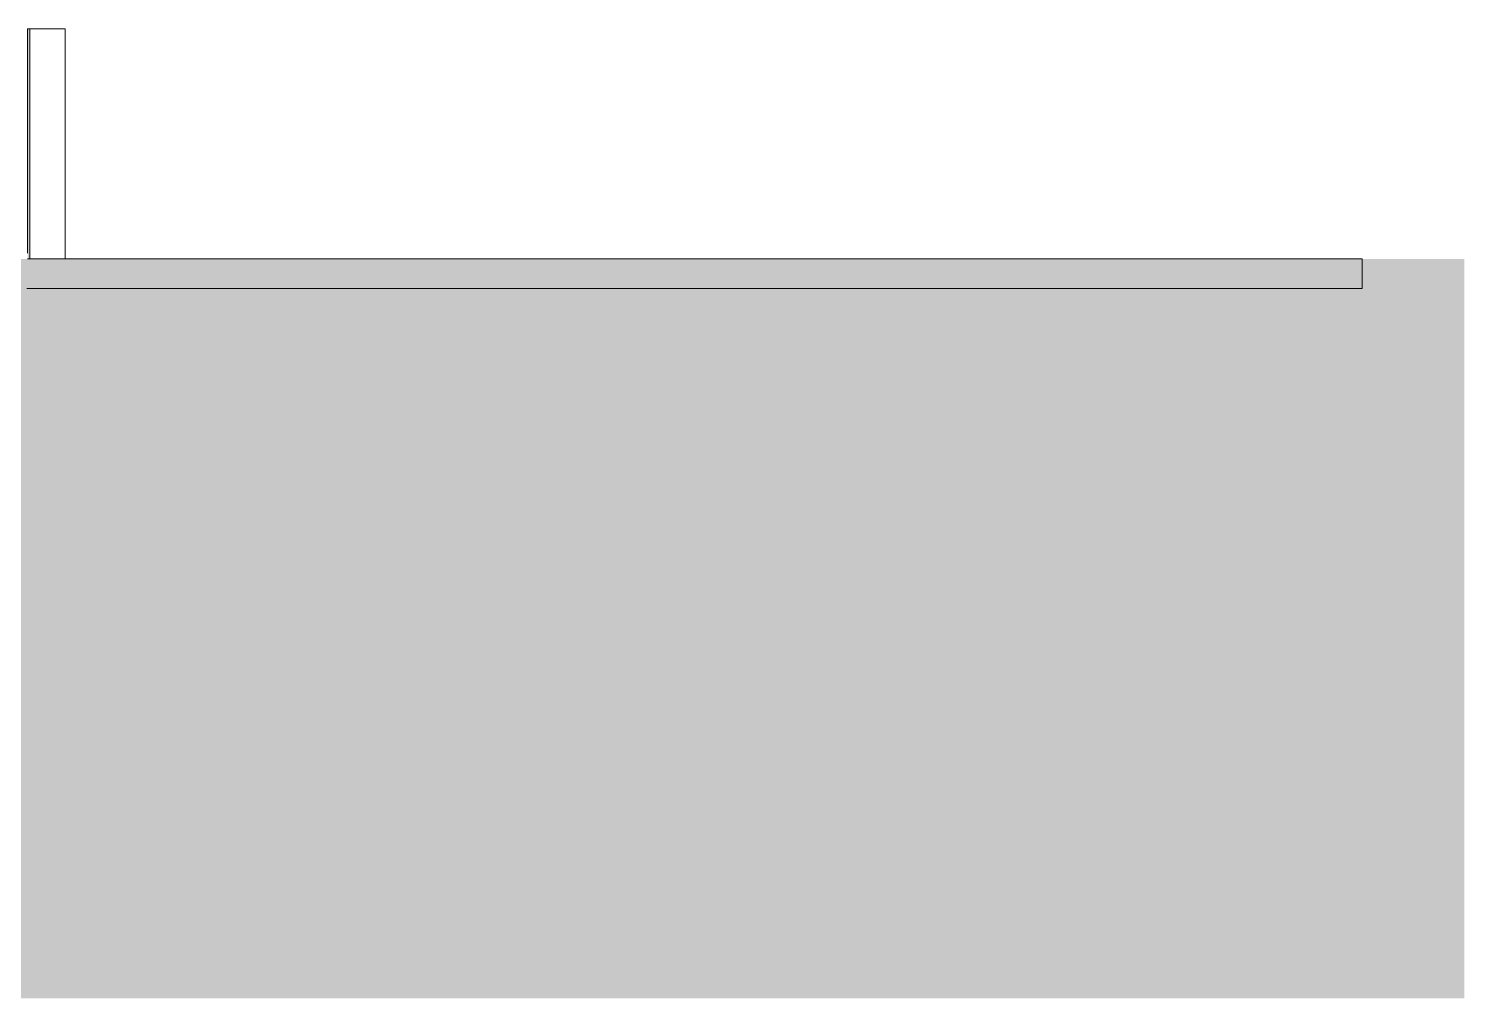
# Model space of a CAD drawing. Header units: millimetres. Extents: x 365175 to 2667127, y -330297 to -162108.
# Drawn here: x 2403601 to 2415765, y -330297 to -322084 of the extents above; entities that cross this region are included whole.
import ezdxf

# ---------------------------------------------------------------- set-up
doc = ezdxf.new("R2010")
doc.units = ezdxf.units.MM
doc.header["$MEASUREMENT"] = 0
doc.layers.add('TopoAlt', color=7, linetype='Continuous')

# ---------------------------------------------------------------- blocks, each defined once
blk = doc.blocks.new('Élément de coupe_1403_4', base_point=(2775448, -323934))
at = {"layer": 'TopoAlt', "linetype": 'Continuous', "lineweight": 0, "true_color": 0x000000}
blk.add_hatch(color=18, dxfattribs=at).paths.add_polyline_path([(2403592, -323334), (2403592, -323334), (2403592, -324034), (2403612, -324034), (2403612, -322084), (2403592, -322084)])
blk.add_hatch(color=18, dxfattribs=at).paths.add_polyline_path([(2403592, -323334), (2403592, -323334), (2403592, -324034), (2403612, -324034), (2403612, -322084), (2403592, -322084)])
at = {"layer": 'TopoAlt', "color": 190, "linetype": 'Continuous', "lineweight": 5, "true_color": 0x8002ff}
for p, q in [((2403592, -322084), (2403592, -323334)), ((2403612, -322084), (2403592, -322084)), ((2403592, -323334), (2403592, -323984)), ((2403612, -324034), (2403592, -324034))]:
    blk.add_line(p, q, dxfattribs=at)
at = {"layer": 'TopoAlt', "color": 211, "linetype": 'Continuous', "lineweight": 5, "true_color": 0xfe55ff}
for p, q in [((2403912, -322084), (2403612, -322084)), ((2403612, -322084), (2403612, -324034)), ((2403912, -322084), (2403912, -324034)), ((2403912, -324034), (2403612, -324034))]:
    blk.add_line(p, q, dxfattribs=at)
blk = doc.blocks.new('Élément de coupe_1488_4', base_point=(2775448, -323934))
at = {"linetype": 'Continuous', "lineweight": 0, "true_color": 0x000000}
for points in [[(2403634, -324034), (2403601, -324034), (2403601, -324284), (2403634, -324284)], [(2403677, -324034), (2403634, -324034), (2403634, -324284), (2403677, -324284)], [(2403729, -324034), (2403677, -324034), (2403677, -324284), (2403729, -324284)], [(2403791, -324034), (2403729, -324034), (2403729, -324284), (2403791, -324284)], [(2403863, -324034), (2403791, -324034), (2403791, -324284), (2403863, -324284)], [(2403944, -324034), (2403863, -324034), (2403863, -324284), (2403944, -324284)], [(2404034, -324034), (2403944, -324034), (2403944, -324284), (2404034, -324284)], [(2404133, -324034), (2404034, -324034), (2404034, -324284), (2404133, -324284)], [(2404241, -324034), (2404133, -324034), (2404133, -324284), (2404241, -324284)], [(2404357, -324034), (2404241, -324034), (2404241, -324284), (2404357, -324284)], [(2404481, -324034), (2404357, -324034), (2404357, -324284), (2404481, -324284)], [(2404481, -324034), (2404481, -324284), (2404613, -324284), (2404613, -324034)], [(2404613, -324034), (2404613, -324284), (2404753, -324284), (2404753, -324034)], [(2404753, -324034), (2404753, -324284), (2404900, -324284), (2404900, -324034)], [(2404900, -324034), (2404900, -324284), (2405053, -324284), (2405053, -324034)], [(2405053, -324034), (2405053, -324284), (2405213, -324284), (2405213, -324034)], [(2405213, -324034), (2405213, -324284), (2405378, -324284), (2405378, -324034)], [(2405378, -324034), (2405378, -324284), (2405549, -324284), (2405549, -324034)], [(2405549, -324034), (2405549, -324284), (2405726, -324284), (2405726, -324034)], [(2405726, -324034), (2405726, -324284), (2405906, -324284), (2405906, -324034)], [(2405906, -324034), (2405906, -324284), (2406092, -324284), (2406092, -324034)], [(2406092, -324034), (2406092, -324284), (2406280, -324284), (2406280, -324034)], [(2406280, -324034), (2406280, -324284), (2406472, -324284), (2406472, -324034)], [(2406472, -324034), (2406472, -324284), (2406667, -324284), (2406667, -324034)], [(2406667, -324034), (2406667, -324284), (2406864, -324284), (2406864, -324034)], [(2406864, -324034), (2406864, -324284), (2407063, -324284), (2407063, -324034)], [(2407063, -324034), (2407063, -324284), (2407263, -324284), (2407263, -324034)], [(2407263, -324034), (2407263, -324284), (2407464, -324284), (2407464, -324034)], [(2407464, -324034), (2407464, -324284), (2407564, -324284), (2407564, -324034)], [(2407564, -324034), (2407564, -324284), (2414900, -324284), (2414900, -324034)]]:
    blk.add_hatch(color=18, dxfattribs=at).paths.add_polyline_path(points)
at = {"color": 9, "linetype": 'Continuous', "lineweight": 5}
for p, q in [((2403912, -324034), (2403944, -324034)), ((2403944, -324034), (2404034, -324034)), ((2404034, -324034), (2404133, -324034)), ((2404133, -324034), (2404241, -324034)), ((2404241, -324034), (2404357, -324034)), ((2404357, -324034), (2404481, -324034)), ((2404481, -324034), (2404613, -324034)), ((2404613, -324034), (2404753, -324034)), ((2404753, -324034), (2404900, -324034)), ((2404900, -324034), (2405053, -324034)), ((2405053, -324034), (2405213, -324034)), ((2405213, -324034), (2405378, -324034)), ((2405378, -324034), (2405549, -324034)), ((2405549, -324034), (2405726, -324034)), ((2405726, -324034), (2405906, -324034)), ((2405906, -324034), (2406092, -324034)), ((2406092, -324034), (2406280, -324034)), ((2406280, -324034), (2406472, -324034)), ((2406472, -324034), (2406667, -324034)), ((2406667, -324034), (2406864, -324034)), ((2406864, -324034), (2407063, -324034)), ((2407063, -324034), (2407263, -324034)), ((2407263, -324034), (2407464, -324034)), ((2407464, -324034), (2407564, -324034)), ((2407564, -324034), (2414900, -324034)), ((2414900, -324284), (2414900, -324034)), ((2403585, -324284), (2403601, -324284)), ((2403601, -324284), (2403634, -324284)), ((2403634, -324284), (2403677, -324284)), ((2403677, -324284), (2403729, -324284)), ((2403729, -324284), (2403791, -324284)), ((2403791, -324284), (2403863, -324284)), ((2403863, -324284), (2403944, -324284)), ((2403944, -324284), (2404034, -324284)), ((2404034, -324284), (2404133, -324284)), ((2404133, -324284), (2404241, -324284)), ((2404241, -324284), (2404357, -324284)), ((2404357, -324284), (2404481, -324284)), ((2404481, -324284), (2404613, -324284)), ((2404613, -324284), (2404753, -324284)), ((2404753, -324284), (2404900, -324284)), ((2404900, -324284), (2405053, -324284)), ((2405053, -324284), (2405213, -324284)), ((2405213, -324284), (2405378, -324284)), ((2405378, -324284), (2405549, -324284)), ((2405549, -324284), (2405726, -324284)), ((2405726, -324284), (2405906, -324284)), ((2405906, -324284), (2406092, -324284)), ((2406092, -324284), (2406280, -324284)), ((2406280, -324284), (2406472, -324284)), ((2406472, -324284), (2406667, -324284)), ((2406667, -324284), (2406864, -324284)), ((2406864, -324284), (2407063, -324284)), ((2407063, -324284), (2407263, -324284)), ((2407263, -324284), (2407464, -324284)), ((2407464, -324284), (2407564, -324284)), ((2407564, -324284), (2414900, -324284))]:
    blk.add_line(p, q, dxfattribs=at)

msp = doc.modelspace()

# ---------------------------------------------------------------- block references
at = {"layer": 'TopoAlt', "lineweight": 0}
msp.add_blockref('Élément de coupe_1403_4', (2775447.681, -323933.55), dxfattribs=at)

# ---------------------------------------------------------------- next in the draw order: block references
at = {"lineweight": 0}
msp.add_blockref('Élément de coupe_1488_4', (2775447.681, -323933.55), dxfattribs=at)

# ---------------------------------------------------------------- next in the draw order: hatches: boundary and pattern name
at = {"linetype": 'Continuous', "lineweight": 5}
for color, points in [(255, [(2287327.605, -324033.55), (2415765.132, -324033.55), (2415765.132, -330296.824), (2287327.605, -330296.824)]), (7, [(2297925.843, -324033.55), (2407161.767, -324033.55), (2407161.767, -324233.55), (2297925.843, -324233.55)])]:
    msp.add_hatch(color=color, dxfattribs=at).paths.add_polyline_path(points)

doc.saveas('drawing.dxf')
